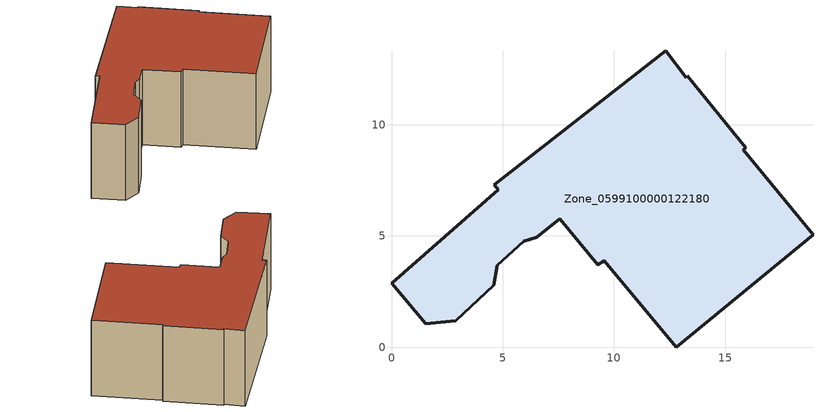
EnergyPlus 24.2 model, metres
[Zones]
Zone_0599100000122180
 floor ground (C_G): 1.53,1.05 0,2.87 4.81,7.07 4.62,7.31 12.32,13.32 13.26,12.12 13.3,12.2 15.93,8.96 15.81,8.87 18.95,5.05 12.79,0 9.56,3.89 9.27,3.7 7.55,5.78 6.54,4.95 5.95,4.77 4.75,3.67 4.6,2.77 2.88,1.19 z0
 wall outside (C_F): 0,2.87 1.53,1.05 2.88,1.19 4.6,2.77 4.75,3.67 5.95,4.77 6.54,4.95 7.55,5.78 9.27,3.7 9.56,3.89 12.79,0 18.95,5.05 15.81,8.87 15.93,8.96 13.3,12.2 13.26,12.12 12.32,13.32 4.62,7.31 4.81,7.07 0,2.87 z0:5.91
 roof outside (C_R): 4.81,7.07 0,2.87 1.53,1.05 2.88,1.19 4.6,2.77 4.75,3.67 5.95,4.77 6.54,4.95 7.55,5.78 9.27,3.7 9.56,3.89 12.79,0 18.95,5.05 15.81,8.87 15.93,8.96 13.3,12.2 13.26,12.12 12.32,13.32 4.62,7.31 z5.91
[BUILDING]
Pand.0599100000122180: North Axis=0; Terrain=City; Loads Convergence Tolerance Value=0.04; Temperature Convergence Tolerance Value=0.4; Solar Distribution=FullExterior; Maximum Number of Warmup Days=25; Minimum Number of Warmup Days=1
[Site:Location]
Rotterdam.The.Hague.AP_ZH_NLD Design_Conditions: Latitude=51.96; Longitude=4.45; Time Zone=1; Elevation=-4.5
[SITE:GROUNDTEMPERATURE:BUILDINGSURFACE]
18, 18, 18, 18, 18, 18, 18, 18, 18, 18, 18, 18
[MATERIAL] Thermal Absorptance=0.9; Solar Absorptance=0.7; Visible Absorptance=0.7
Name | Roughness | Thickness | Conductivity | Density | Specific Heat
G.TC.1946 | MediumSmooth | 0.15 | 1 | 540 | 1210
F.TC.1946 | Rough | 0.3 | 0.857143 | 1920 | 840
R.TC.1946 | MediumRough | 0.2 | 0.909091 | 1500 | 1000
[CONSTRUCTION]
C_G: G.TC.1946
C_F: F.TC.1946
C_R: R.TC.1946
[ZONE]
Zone_0599100000122180: Type=1; Multiplier=1; Ceiling Height=Autocalculate; Volume=Autocalculate; Floor Area=autocalculate; Part of Total Floor Area=Yes
[ZONEINFILTRATION:DESIGNFLOWRATE]
Infil_Zone_0599100000122180: Zone or ZoneList or Space or SpaceList=Zone_0599100000122180; Schedule=AlwaysOn; Design Flow Rate Calculation Method=Flow/Area; Flow Rate per Floor Area=0.003; Constant Term Coefficient=1; Temperature Term Coefficient=0; Velocity Term Coefficient=0; Velocity Squared Term Coefficient=0
[HVACTEMPLATE:ZONE:IDEALLOADSAIRSYSTEM]
Zone_0599100000122180: Maximum Heating Supply Air Temperature=50; Minimum Cooling Supply Air Temperature=13; Maximum Heating Supply Air Humidity Ratio=0.0156; Minimum Cooling Supply Air Humidity Ratio=0.0077; Heating Limit=NoLimit; Cooling Limit=NoLimit; Dehumidification Control Type=ConstantSensibleHeatRatio; Cooling Sensible Heat Ratio=0.7; Dehumidification Setpoint=60; Humidification Control Type=None; Humidification Setpoint=30; Outdoor Air Method=None; Outdoor Air Flow Rate per Person=0.00944; Outdoor Air Flow Rate per Zone Floor Area=0; Outdoor Air Flow Rate per Zone=0; Demand Controlled Ventilation Type=None; Outdoor Air Economizer Type=NoEconomizer; Heat Recovery Type=None; Sensible Heat Recovery Effectiveness=0.7; Latent Heat Recovery Effectiveness=0.65
[ZONECONTROL:THERMOSTAT]
ThermostatControl_Zone_0599100000122180: Zone or ZoneList=Zone_0599100000122180; Control Type Schedule=DualSetpointControlType; Control 1=Thermostat_Zone_0599100000122180; Temperature Difference Between Cutout And Setpoint=0
[THERMOSTATSETPOINT:DUALSETPOINT]
Thermostat_Zone_0599100000122180: Heating Setpoint Temperature Schedule=HeatingSetpoint_Zone_0599100000122180; Cooling Setpoint Temperature Schedule=CoolingSetpoint_Zone_0599100000122180
[SCHEDULE:COMPACT]
HeatingSetpoint_Zone_0599100000122180: Through: 12/31, For: AllDays, Until: 24:00, 21
CoolingSetpoint_Zone_0599100000122180: Through: 12/31, For: AllDays, Until: 24:00, 24
DualSetpointControlType: Through: 12/31, For: AllDays, Until: 24:00, 4
AlwaysOn: Through: 12/31, For: AllDays, Until: 24:00, 1
